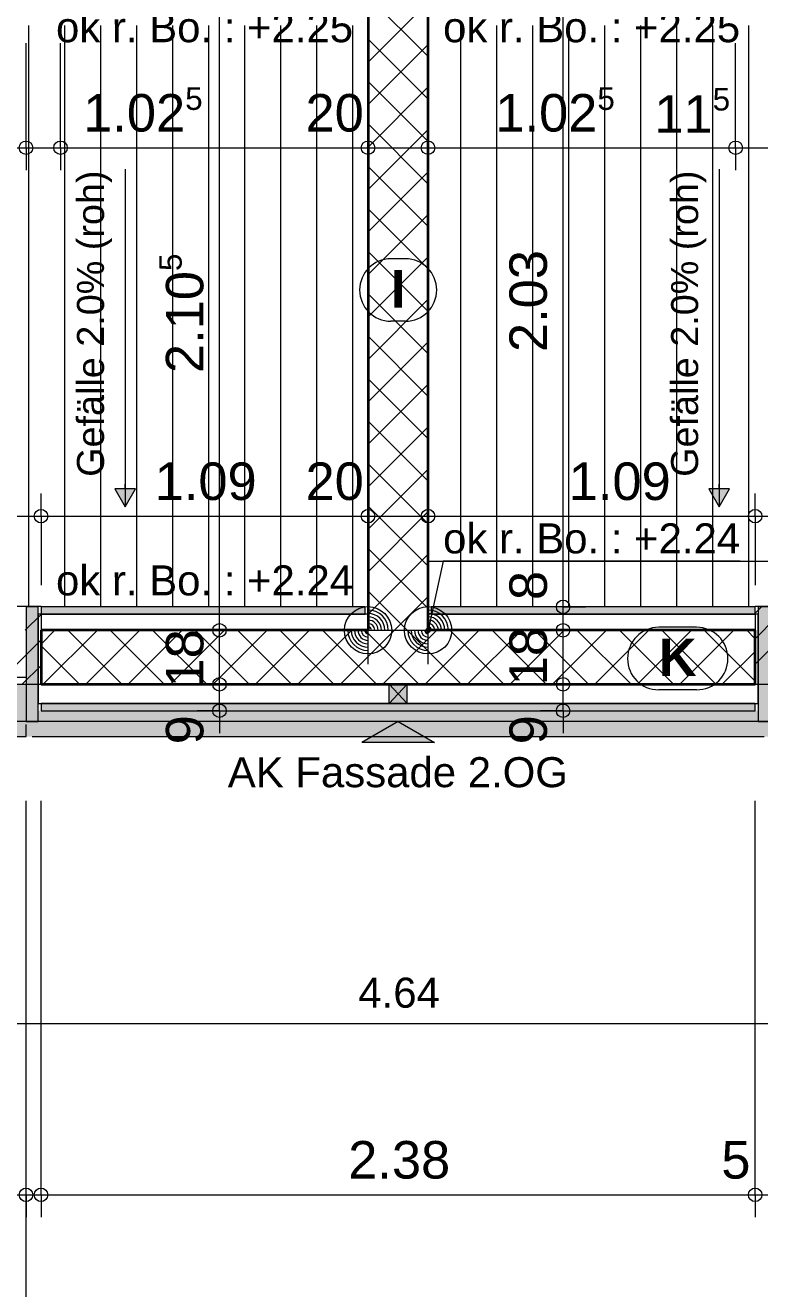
# Model space of a CAD drawing. Header units: metres. Extents: x 0.003 to 0.843, y 0.003 to 0.597.
# Drawn here: x 0.4535 to 0.5025, y 0.0716 to 0.1558 of the extents above; entities that cross this region are included whole.
import ezdxf

# ---------------------------------------------------------------- set-up
doc = ezdxf.new("R2010")
doc.units = ezdxf.units.M
for name, pattern in [('AUSGEZOGEN', [0]), ('PUNKT2', [3.175, 0, -3.175]), ('STRICHLINIE', [19.05, 12.7, -6.35]), ('STRICHPUNKT', [25.4, 12.7, -6.35, 0, -6.35])]:
    doc.linetypes.add(name, pattern=pattern)
for name, color, linetype, lineweight in [('Allgemein', 7, 'AUSGEZOGEN', 18), ('Ausbau Raeume', 7, 'AUSGEZOGEN', 18), ('Beton Ansicht', 7, 'AUSGEZOGEN', 13), ('Beton verdeckt vorne', 7, 'STRICHLINIE', 13), ('Bodenplatte', 7, 'AUSGEZOGEN', 18), ('Decke', 7, 'AUSGEZOGEN', 35), ('Detailmasse', 7, 'AUSGEZOGEN', 13), ('Dichtung', 240, 'AUSGEZOGEN', 13), ('Entwaesserungsb._ Retentionb', 251, 'AUSGEZOGEN', 25), ('Holz Fassadenverkleidung', 7, 'AUSGEZOGEN', 18), ('Holz Unterkonstruktion', 7, 'AUSGEZOGEN', 25), ('Konstruktion oben', 7, 'STRICHLINIE', 13), ('Spengler', 7, 'AUSGEZOGEN', 18), ('Text Koten', 7, 'AUSGEZOGEN', 25), ('Text Werkplan Ausfuehrung', 7, 'AUSGEZOGEN', 25), ('Unterkonstruktion', 7, 'AUSGEZOGEN', 18), ('Wand Beton bewehrt', 7, 'AUSGEZOGEN', 35), ('Werkplan- Ausfuehrungsmasse', 7, 'AUSGEZOGEN', 13)]:
    doc.layers.add(name, color=color, linetype=linetype, lineweight=lineweight)
doc.styles.add('ARIAL', font='ARIAL.TTF')

msp = doc.modelspace()

# ---------------------------------------------------------------- hatches: boundary and pattern name
at = {"layer": 'Allgemein', "linetype": 'AUSGEZOGEN', "lineweight": 13}
for points in [[(0.45436, 0.109417), (0.45436, 0.117057), (0.45356, 0.117057), (0.45356, 0.109417)], [(0.45456, 0.116577), (0.47616, 0.116577), (0.47616, 0.117057), (0.45456, 0.117057)], [(0.48056, 0.116577), (0.50216, 0.116577), (0.50216, 0.117057), (0.48056, 0.117057)], [(0.50236, 0.117057), (0.50236, 0.109417), (0.50316, 0.109417), (0.50316, 0.117057)], [(0.50216, 0.110617), (0.45456, 0.110617), (0.45456, 0.110137), (0.50216, 0.110137)]]:
    msp.add_hatch(color=32, dxfattribs=at).paths.add_polyline_path(points)
at = {"layer": 'Entwaesserungsb._ Retentionb', "linetype": 'AUSGEZOGEN', "lineweight": 13}
for points in [[(0.45947, 0.124919), (0.46016, 0.123719), (0.46085, 0.124919)], [(0.49907, 0.124919), (0.49976, 0.123719), (0.50045, 0.124919)]]:
    msp.add_hatch(color=7, dxfattribs=at).paths.add_polyline_path(points)
at = {"layer": 'Holz Unterkonstruktion', "linetype": 'AUSGEZOGEN', "lineweight": 13}
msp.add_hatch(color=32, dxfattribs=at).paths.add_polyline_path([(0.47776, 0.111897), (0.47776, 0.110617), (0.47896, 0.110617), (0.47896, 0.111897)])
at = {"layer": 'Spengler', "linetype": 'AUSGEZOGEN', "lineweight": 13}
for points in [[(0.39226, 0.111897), (0.39226, 0.108417), (0.45356, 0.108417), (0.45356, 0.111897)], [(0.50236, 0.110137), (0.45436, 0.110137), (0.45436, 0.109417), (0.45356, 0.109417), (0.45356, 0.108417), (0.50316, 0.108417), (0.50316, 0.109417), (0.50236, 0.109417)]]:
    msp.add_hatch(color=254, dxfattribs=at).paths.add_polyline_path(points)
at = {"layer": 'Text Werkplan Ausfuehrung', "linetype": 'AUSGEZOGEN', "lineweight": 13}
for points in [[(0.480502, 0.115543), (0.48025, 0.115598), (0.480213, 0.115529)], [(0.480502, 0.115543), (0.480213, 0.115529), (0.480507, 0.115466)], [(0.480507, 0.115466), (0.480213, 0.115529), (0.480218, 0.115451)], [(0.480507, 0.115466), (0.480218, 0.115451), (0.48047, 0.115397)], [(0.48047, 0.115397), (0.480218, 0.115451), (0.480259, 0.115387)], [(0.480461, 0.115607), (0.480314, 0.115639), (0.48025, 0.115598)], [(0.480461, 0.115607), (0.48025, 0.115598), (0.480502, 0.115543)], [(0.48047, 0.115397), (0.480259, 0.115387), (0.480406, 0.115355)], [(0.480406, 0.115355), (0.480259, 0.115387), (0.480328, 0.115351)], [(0.480314, 0.115639), (0.480461, 0.115607), (0.480392, 0.115644)]]:
    msp.add_hatch(color=7, dxfattribs=at).paths.add_polyline_path(points)
msp.add_hatch(color=7, dxfattribs=at).paths.add_polyline_path([(0.47836, 0.109417), (0.480785, 0.108017), (0.475935, 0.108017)], flags=16)

# ---------------------------------------------------------------- linework, layer by layer
at = {"layer": 'Allgemein', "color": 7, "linetype": 'AUSGEZOGEN', "lineweight": 13}
for p, q in [((0.45436, 0.117057), (0.45356, 0.117057)), ((0.45356, 0.117057), (0.45356, 0.115897)), ((0.45436, 0.116577), (0.45436, 0.117057)), ((0.47616, 0.117057), (0.45456, 0.117057)), ((0.45456, 0.117057), (0.45456, 0.116577)), ((0.47616, 0.116577), (0.47616, 0.117057)), ((0.50216, 0.117057), (0.48056, 0.117057)), ((0.48056, 0.117057), (0.48056, 0.116577)), ((0.50216, 0.116577), (0.50216, 0.117057)), ((0.50236, 0.117057), (0.50236, 0.116577)), ((0.50316, 0.117057), (0.50236, 0.117057)), ((0.45436, 0.115897), (0.45436, 0.116577)), ((0.45456, 0.116577), (0.45476, 0.116577)), ((0.45476, 0.116577), (0.47616, 0.116577)), ((0.48056, 0.116577), (0.50196, 0.116577)), ((0.50196, 0.116577), (0.50216, 0.116577)), ((0.50236, 0.116577), (0.50236, 0.115497)), ((0.45356, 0.115897), (0.45356, 0.109417)), ((0.45436, 0.110617), (0.45436, 0.115897)), ((0.50236, 0.115497), (0.50236, 0.110617)), ((0.45436, 0.109417), (0.45436, 0.110617)), ((0.45476, 0.110617), (0.45456, 0.110617)), ((0.45456, 0.110617), (0.45456, 0.110137)), ((0.50196, 0.110617), (0.45476, 0.110617)), ((0.50216, 0.110617), (0.50196, 0.110617)), ((0.50216, 0.110137), (0.50216, 0.110617)), ((0.50236, 0.110617), (0.50236, 0.109417)), ((0.45356, 0.109417), (0.45436, 0.109417)), ((0.45456, 0.110137), (0.50216, 0.110137)), ((0.50236, 0.109417), (0.50316, 0.109417))]:
    msp.add_line(p, q, dxfattribs=at)
at = {"layer": 'Ausbau Raeume', "color": 254, "linetype": 'AUSGEZOGEN', "lineweight": 18}
for p, q in [((0.453742, 0.148603), (0.453742, 0.155789)), ((0.456142, 0.148603), (0.456142, 0.155789)), ((0.458542, 0.148603), (0.458542, 0.155789)), ((0.460942, 0.148603), (0.460942, 0.155789)), ((0.463342, 0.148603), (0.463342, 0.155789)), ((0.465742, 0.148603), (0.465742, 0.155789)), ((0.468142, 0.148603), (0.468142, 0.155789)), ((0.470542, 0.148603), (0.470542, 0.155789)), ((0.472942, 0.148603), (0.472942, 0.155789)), ((0.475342, 0.148603), (0.475342, 0.155789)), ((0.482542, 0.148603), (0.482542, 0.155789)), ((0.484942, 0.148603), (0.484942, 0.155789)), ((0.487342, 0.148603), (0.487342, 0.155789)), ((0.489742, 0.148603), (0.489742, 0.155789)), ((0.492142, 0.148603), (0.492142, 0.155789)), ((0.494542, 0.148603), (0.494542, 0.155789)), ((0.496942, 0.148603), (0.496942, 0.155789)), ((0.499342, 0.148603), (0.499342, 0.155789)), ((0.501742, 0.148603), (0.501742, 0.155789)), ((0.453742, 0.141403), (0.453742, 0.148589)), ((0.456142, 0.141403), (0.456142, 0.148589)), ((0.458542, 0.141403), (0.458542, 0.148589)), ((0.460942, 0.141403), (0.460942, 0.148589)), ((0.463342, 0.141403), (0.463342, 0.148589)), ((0.465742, 0.141403), (0.465742, 0.148589)), ((0.468142, 0.141403), (0.468142, 0.148589)), ((0.470542, 0.141403), (0.470542, 0.148589)), ((0.472942, 0.141403), (0.472942, 0.148589)), ((0.475342, 0.141403), (0.475342, 0.148589)), ((0.482542, 0.141403), (0.482542, 0.148589)), ((0.484942, 0.141403), (0.484942, 0.148589)), ((0.487342, 0.141403), (0.487342, 0.148589)), ((0.489742, 0.141403), (0.489742, 0.148589)), ((0.492142, 0.141403), (0.492142, 0.148589)), ((0.494542, 0.141403), (0.494542, 0.148589)), ((0.496942, 0.141403), (0.496942, 0.148589)), ((0.499342, 0.141403), (0.499342, 0.148589)), ((0.501742, 0.141403), (0.501742, 0.148589)), ((0.453742, 0.134203), (0.453742, 0.141389)), ((0.456142, 0.134203), (0.456142, 0.141389)), ((0.458542, 0.134203), (0.458542, 0.141389)), ((0.460942, 0.134203), (0.460942, 0.141389)), ((0.463342, 0.134203), (0.463342, 0.141389)), ((0.465742, 0.134203), (0.465742, 0.141389)), ((0.468142, 0.134203), (0.468142, 0.141389)), ((0.470542, 0.134203), (0.470542, 0.141389)), ((0.472942, 0.134203), (0.472942, 0.141389)), ((0.475342, 0.134203), (0.475342, 0.141389)), ((0.482542, 0.134203), (0.482542, 0.141389)), ((0.484942, 0.134203), (0.484942, 0.141389)), ((0.487342, 0.134203), (0.487342, 0.141389)), ((0.489742, 0.134203), (0.489742, 0.141389)), ((0.492142, 0.134203), (0.492142, 0.141389)), ((0.494542, 0.134203), (0.494542, 0.141389)), ((0.496942, 0.134203), (0.496942, 0.141389)), ((0.499342, 0.134203), (0.499342, 0.141389)), ((0.501742, 0.134203), (0.501742, 0.141389)), ((0.453742, 0.127003), (0.453742, 0.134189)), ((0.456142, 0.127003), (0.456142, 0.134189)), ((0.458542, 0.127003), (0.458542, 0.134189)), ((0.460942, 0.127003), (0.460942, 0.134189)), ((0.463342, 0.127003), (0.463342, 0.134189)), ((0.465742, 0.127003), (0.465742, 0.134189)), ((0.468142, 0.127003), (0.468142, 0.134189)), ((0.470542, 0.127003), (0.470542, 0.134189)), ((0.472942, 0.127003), (0.472942, 0.134189)), ((0.475342, 0.127003), (0.475342, 0.134189)), ((0.482542, 0.127003), (0.482542, 0.134189)), ((0.484942, 0.127003), (0.484942, 0.134189)), ((0.487342, 0.127003), (0.487342, 0.134189)), ((0.489742, 0.127003), (0.489742, 0.134189)), ((0.492142, 0.127003), (0.492142, 0.134189)), ((0.494542, 0.127003), (0.494542, 0.134189)), ((0.496942, 0.127003), (0.496942, 0.134189)), ((0.499342, 0.127003), (0.499342, 0.134189)), ((0.501742, 0.127003), (0.501742, 0.134189)), ((0.453742, 0.119803), (0.453742, 0.126989)), ((0.456142, 0.119803), (0.456142, 0.126989)), ((0.458542, 0.119803), (0.458542, 0.126989)), ((0.460942, 0.119803), (0.460942, 0.126989)), ((0.463342, 0.119803), (0.463342, 0.126989)), ((0.465742, 0.119803), (0.465742, 0.126989)), ((0.468142, 0.119803), (0.468142, 0.126989)), ((0.470542, 0.119803), (0.470542, 0.126989)), ((0.472942, 0.119803), (0.472942, 0.126989)), ((0.475342, 0.119803), (0.475342, 0.126989)), ((0.482542, 0.119803), (0.482542, 0.126989)), ((0.484942, 0.119803), (0.484942, 0.126989)), ((0.487342, 0.119803), (0.487342, 0.126989)), ((0.489742, 0.119803), (0.489742, 0.126989)), ((0.492142, 0.119803), (0.492142, 0.126989)), ((0.494542, 0.119803), (0.494542, 0.126989)), ((0.496942, 0.119803), (0.496942, 0.126989)), ((0.499342, 0.119803), (0.499342, 0.126989)), ((0.501742, 0.119803), (0.501742, 0.126989)), ((0.453742, 0.117097), (0.453742, 0.119789)), ((0.456142, 0.117057), (0.456142, 0.119789)), ((0.458542, 0.117057), (0.458542, 0.119789)), ((0.460942, 0.117057), (0.460942, 0.119789)), ((0.463342, 0.117057), (0.463342, 0.119789)), ((0.465742, 0.117057), (0.465742, 0.119789)), ((0.468142, 0.117057), (0.468142, 0.119789)), ((0.470542, 0.117057), (0.470542, 0.119789)), ((0.472942, 0.117057), (0.472942, 0.119789)), ((0.475342, 0.117057), (0.475342, 0.119789)), ((0.482542, 0.117057), (0.482542, 0.119789)), ((0.484942, 0.117057), (0.484942, 0.119789)), ((0.487342, 0.117057), (0.487342, 0.119789)), ((0.489742, 0.117057), (0.489742, 0.119789)), ((0.492142, 0.117057), (0.492142, 0.119789)), ((0.494542, 0.117057), (0.494542, 0.119789)), ((0.496942, 0.117057), (0.496942, 0.119789)), ((0.499342, 0.117057), (0.499342, 0.119789)), ((0.501742, 0.117057), (0.501742, 0.119789))]:
    msp.add_line(p, q, dxfattribs=at)
at = {"layer": 'Beton Ansicht', "color": 7, "linetype": 'AUSGEZOGEN', "lineweight": 13}
for p, q in [((0.39126, 0.117097), (0.45456, 0.117097)), ((0.45456, 0.117097), (0.45456, 0.117057)), ((0.50216, 0.117097), (0.50216, 0.117057)), ((0.50216, 0.117097), (0.56546, 0.117097))]:
    msp.add_line(p, q, dxfattribs=at)
at = {"layer": 'Beton verdeckt vorne', "color": 7, "linetype": 'STRICHLINIE', "lineweight": 13}
for p, q in [((0.45456, 0.117057), (0.45456, 0.115497)), ((0.50216, 0.116577), (0.50216, 0.115497)), ((0.39126, 0.111897), (0.45456, 0.111897)), ((0.50216, 0.111897), (0.56546, 0.111897))]:
    msp.add_line(p, q, dxfattribs=at)
at = {"layer": 'Bodenplatte', "color": 92, "linetype": 'STRICHLINIE', "lineweight": 18}
msp.add_line((0.31916, 0.111897), (0.63756, 0.111897), dxfattribs=at)
at = {"layer": 'Decke', "color": 92, "linetype": 'STRICHPUNKT', "lineweight": 18}
msp.add_line((0.31916, 0.111897), (0.63756, 0.111897), dxfattribs=at)
at = {"layer": 'Detailmasse', "color": 240, "linetype": 'AUSGEZOGEN', "lineweight": 13}
msp.add_line((0.43196, 0.089297), (0.52476, 0.089297), dxfattribs=at)
at = {"layer": 'Dichtung', "color": 21, "linetype": 'AUSGEZOGEN', "lineweight": 13, "true_color": 0xffa8a8}
for p, q in [((0.50216, 0.116634), (0.502623, 0.117097)), ((0.453511, 0.115503), (0.45456, 0.116551)), ((0.50216, 0.114937), (0.50357, 0.116347)), ((0.502302, 0.113381), (0.504419, 0.115498)), ((0.452238, 0.112533), (0.454356, 0.11465)), ((0.45436, 0.114654), (0.45456, 0.114854)), ((0.4533, 0.111897), (0.45456, 0.113157)), ((0.50216, 0.11324), (0.502297, 0.113377))]:
    msp.add_line(p, q, dxfattribs=at)
at = {"layer": 'Entwaesserungsb._ Retentionb', "color": 7, "linetype": 'AUSGEZOGEN', "lineweight": 13}
for p, q in [((0.46016, 0.146209), (0.46016, 0.123719)), ((0.49976, 0.146209), (0.49976, 0.123719)), ((0.46085, 0.124919), (0.45947, 0.124919)), ((0.45947, 0.124919), (0.46016, 0.123719)), ((0.46016, 0.124919), (0.46016, 0.125219)), ((0.46016, 0.123719), (0.46085, 0.124919)), ((0.50045, 0.124919), (0.49907, 0.124919)), ((0.49907, 0.124919), (0.49976, 0.123719)), ((0.49976, 0.124919), (0.49976, 0.125219)), ((0.49976, 0.123719), (0.50045, 0.124919)), ((0.46016, 0.123719), (0.46016, 0.123719)), ((0.46016, 0.123719), (0.46016, 0.123719)), ((0.46016, 0.123719), (0.46016, 0.123719)), ((0.49976, 0.123719), (0.49976, 0.123719)), ((0.49976, 0.123719), (0.49976, 0.123719)), ((0.49976, 0.123719), (0.49976, 0.123719))]:
    msp.add_line(p, q, dxfattribs=at)
at = {"layer": 'Entwaesserungsb._ Retentionb', "color": 7, "linetype": 'PUNKT2', "lineweight": 13}
for p, q in [((0.32436, 0.120097), (0.47636, 0.120097)), ((0.48036, 0.120097), (0.63236, 0.120097))]:
    msp.add_line(p, q, dxfattribs=at)
at = {"layer": 'Holz Fassadenverkleidung', "color": 7, "linetype": 'PUNKT2', "lineweight": 13}
msp.add_line((0.64004, 0.109417), (0.31668, 0.109417), dxfattribs=at)
at = {"layer": 'Holz Unterkonstruktion', "color": 7, "linetype": 'AUSGEZOGEN', "lineweight": 13}
for p, q in [((0.47776, 0.110617), (0.47776, 0.111897)), ((0.47776, 0.111897), (0.47896, 0.111897)), ((0.47896, 0.111897), (0.47776, 0.110617)), ((0.47776, 0.111897), (0.47896, 0.110617)), ((0.47896, 0.110617), (0.47896, 0.111897)), ((0.47776, 0.110617), (0.47896, 0.110617))]:
    msp.add_line(p, q, dxfattribs=at)
at = {"layer": 'Konstruktion oben', "color": 7, "linetype": 'STRICHPUNKT', "lineweight": 18}
for p, q in [((0.39226, 0.112377), (0.45356, 0.112377)), ((0.64004, 0.109417), (0.31668, 0.109417))]:
    msp.add_line(p, q, dxfattribs=at)
at = {"layer": 'Spengler', "color": 7, "linetype": 'AUSGEZOGEN', "lineweight": 13}
for p, q in [((0.39226, 0.111897), (0.45356, 0.111897)), ((0.45356, 0.108417), (0.45356, 0.109217)), ((0.39226, 0.108417), (0.45356, 0.108417)), ((0.45396, 0.108417), (0.50276, 0.108417))]:
    msp.add_line(p, q, dxfattribs=at)
at = {"layer": 'Text Koten', "color": 240, "linetype": 'AUSGEZOGEN', "lineweight": 13}
for p, q in [((0.47636, 0.113247), (0.47636, 0.117747)), ((0.47636, 0.113922), (0.47636, 0.117072)), ((0.48036, 0.113247), (0.48036, 0.117747)), ((0.48036, 0.113922), (0.48036, 0.117072)), ((0.47411, 0.115497), (0.47861, 0.115497)), ((0.474787, 0.115497), (0.477935, 0.115497)), ((0.47811, 0.115497), (0.48261, 0.115497)), ((0.478787, 0.115497), (0.481935, 0.115497))]:
    msp.add_line(p, q, dxfattribs=at)
for centre in [(0.47636, 0.115497), (0.48036, 0.115497)]:
    msp.add_circle(centre, 0.001575, dxfattribs=at)
for centre, radius, start, end in [((0.47636, 0.115497), 0.00135, 0, 90), ((0.47636, 0.115497), 0.001125, 0, 90), ((0.47636, 0.115497), 0.0009, 0, 90), ((0.47636, 0.115497), 0.000675, 0, 90), ((0.48036, 0.115497), 0.00135, 0, 90), ((0.48036, 0.115497), 0.001125, 0, 90), ((0.48036, 0.115497), 0.0009, 0, 90), ((0.48036, 0.115497), 0.000675, 0, 90), ((0.47636, 0.115497), 0.00135, 180, 270), ((0.47636, 0.115497), 0.001125, 180, 270), ((0.47636, 0.115497), 0.0009, 180, 270), ((0.47636, 0.115497), 0.000675, 180, 270), ((0.47636, 0.115497), 0.00045, 180, 270), ((0.47636, 0.115497), 0.000225, 180, 270), ((0.47636, 0.115497), 0.00045, 0, 90), ((0.47636, 0.115497), 0.000225, 0, 90), ((0.48036, 0.115497), 0.00135, 180, 270), ((0.48036, 0.115497), 0.001125, 180, 270), ((0.48036, 0.115497), 0.0009, 180, 270), ((0.48036, 0.115497), 0.000675, 180, 270), ((0.48036, 0.115497), 0.00045, 180, 270), ((0.48036, 0.115497), 0.000225, 180, 270), ((0.48036, 0.115497), 0.00045, 0, 90), ((0.48036, 0.115497), 0.000225, 0, 90)]:
    msp.add_arc(centre, radius, start, end, dxfattribs=at)
at = {"layer": 'Text Werkplan Ausfuehrung', "color": 92, "linetype": 'AUSGEZOGEN', "lineweight": 13}
for p, q in [((0.478851, 0.140247), (0.477881, 0.140247)), ((0.478851, 0.136081), (0.477881, 0.136081)), ((0.498261, 0.115697), (0.495739, 0.115697)), ((0.498261, 0.111531), (0.495739, 0.111531))]:
    msp.add_line(p, q, dxfattribs=at)
at = {"layer": 'Text Werkplan Ausfuehrung', "color": 7, "linetype": 'AUSGEZOGEN', "lineweight": 13}
for p, q in [((0.48136, 0.120097), (0.48036, 0.115497)), ((0.50116, 0.120097), (0.48136, 0.120097)), ((0.480213, 0.115529), (0.480213, 0.115529)), ((0.480328, 0.115351), (0.480328, 0.115351)), ((0.480392, 0.115644), (0.480392, 0.115644)), ((0.480507, 0.115466), (0.480507, 0.115466)), ((0.47836, 0.109417), (0.475935, 0.108017)), ((0.47836, 0.109417), (0.480785, 0.108017)), ((0.480785, 0.108017), (0.475935, 0.108017))]:
    msp.add_line(p, q, dxfattribs=at)
msp.add_circle((0.48036, 0.115497), 0.00015, dxfattribs=at)
at = {"layer": 'Text Werkplan Ausfuehrung', "color": 92, "linetype": 'AUSGEZOGEN', "lineweight": 13}
for centre, start, end in [((0.477881, 0.138164), 90, 270), ((0.478851, 0.138164), 270, 90), ((0.495739, 0.113614), 90, 270), ((0.498261, 0.113614), 270, 90)]:
    msp.add_arc(centre, 0.002083, start, end, dxfattribs=at)
at = {"layer": 'Unterkonstruktion', "color": 7, "linetype": 'AUSGEZOGEN', "lineweight": 13}
for p, q in [((0.45456, 0.116577), (0.45436, 0.116577)), ((0.45436, 0.116577), (0.45436, 0.115897)), ((0.45476, 0.116577), (0.45456, 0.116577)), ((0.47616, 0.116577), (0.45476, 0.116577)), ((0.47636, 0.116577), (0.47616, 0.116577)), ((0.47636, 0.115977), (0.47636, 0.116577)), ((0.48056, 0.116577), (0.48036, 0.116577)), ((0.48036, 0.116577), (0.48036, 0.115977)), ((0.50196, 0.116577), (0.48056, 0.116577)), ((0.50216, 0.116577), (0.50196, 0.116577)), ((0.50236, 0.116577), (0.50216, 0.116577)), ((0.50236, 0.115497), (0.50236, 0.116577)), ((0.45436, 0.115897), (0.45436, 0.110617)), ((0.45456, 0.111897), (0.45456, 0.115497)), ((0.45456, 0.115497), (0.45476, 0.115497)), ((0.45476, 0.115497), (0.47636, 0.115497)), ((0.47636, 0.115497), (0.47636, 0.115977)), ((0.48036, 0.115977), (0.48036, 0.115497)), ((0.48036, 0.115497), (0.50196, 0.115497)), ((0.50196, 0.115497), (0.50216, 0.115497)), ((0.50216, 0.115497), (0.50216, 0.111897)), ((0.50236, 0.110617), (0.50236, 0.115497)), ((0.45476, 0.111897), (0.45456, 0.111897)), ((0.50196, 0.111897), (0.45476, 0.111897)), ((0.50216, 0.111897), (0.50196, 0.111897)), ((0.45436, 0.110617), (0.45456, 0.110617)), ((0.45456, 0.110617), (0.45476, 0.110617)), ((0.45476, 0.110617), (0.50196, 0.110617)), ((0.50196, 0.110617), (0.50216, 0.110617)), ((0.50216, 0.110617), (0.50236, 0.110617))]:
    msp.add_line(p, q, dxfattribs=at)
at = {"layer": 'Wand Beton bewehrt', "color": 7, "linetype": 'AUSGEZOGEN', "lineweight": 13}
for p, q in [((0.47636, 0.157708), (0.48036, 0.153708)), ((0.47636, 0.153342), (0.48036, 0.157342)), ((0.47636, 0.154879), (0.48036, 0.150879)), ((0.47636, 0.150514), (0.48036, 0.154514)), ((0.47636, 0.152051), (0.48036, 0.148051)), ((0.47636, 0.147685), (0.48036, 0.151685)), ((0.47636, 0.149223), (0.48036, 0.145223)), ((0.47636, 0.144857), (0.48036, 0.148857)), ((0.47636, 0.146394), (0.48036, 0.142394)), ((0.47636, 0.142028), (0.48036, 0.146028)), ((0.47636, 0.143566), (0.48036, 0.139566)), ((0.47636, 0.1392), (0.48036, 0.1432)), ((0.47636, 0.140737), (0.48036, 0.136737)), ((0.47636, 0.136372), (0.48036, 0.140372)), ((0.47636, 0.137909), (0.48036, 0.133909)), ((0.47636, 0.133543), (0.48036, 0.137543)), ((0.47636, 0.13508), (0.48036, 0.13108)), ((0.47636, 0.130715), (0.48036, 0.134715)), ((0.47636, 0.132252), (0.48036, 0.128252)), ((0.47636, 0.127886), (0.48036, 0.131886)), ((0.47636, 0.129424), (0.48036, 0.125424)), ((0.47636, 0.125058), (0.48036, 0.129058)), ((0.47636, 0.126595), (0.48036, 0.122595)), ((0.47636, 0.122229), (0.48036, 0.126229)), ((0.47636, 0.123767), (0.48036, 0.119767)), ((0.47636, 0.119401), (0.48036, 0.123401)), ((0.47636, 0.120938), (0.48036, 0.116938)), ((0.47636, 0.116573), (0.48036, 0.120573)), ((0.47636, 0.11811), (0.478973, 0.115497)), ((0.478113, 0.115497), (0.48036, 0.117744)), ((0.45456, 0.114572), (0.455486, 0.115497)), ((0.454714, 0.111897), (0.458314, 0.115497)), ((0.459945, 0.111897), (0.456345, 0.115497)), ((0.457543, 0.111897), (0.461143, 0.115497)), ((0.462774, 0.111897), (0.459174, 0.115497)), ((0.460371, 0.111897), (0.463971, 0.115497)), ((0.465602, 0.111897), (0.462002, 0.115497)), ((0.463199, 0.111897), (0.466799, 0.115497)), ((0.46843, 0.111897), (0.46483, 0.115497)), ((0.466028, 0.111897), (0.469628, 0.115497)), ((0.471259, 0.111897), (0.467659, 0.115497)), ((0.468856, 0.111897), (0.472456, 0.115497)), ((0.474087, 0.111897), (0.470487, 0.115497)), ((0.471685, 0.111897), (0.475285, 0.115497)), ((0.476916, 0.111897), (0.473316, 0.115497)), ((0.474513, 0.111897), (0.478113, 0.115497)), ((0.479744, 0.111897), (0.476144, 0.115497)), ((0.477342, 0.111897), (0.480942, 0.115497)), ((0.482573, 0.111897), (0.478973, 0.115497)), ((0.48017, 0.111897), (0.48377, 0.115497)), ((0.485401, 0.111897), (0.481801, 0.115497)), ((0.482998, 0.111897), (0.486598, 0.115497)), ((0.488229, 0.111897), (0.484629, 0.115497)), ((0.485827, 0.111897), (0.489427, 0.115497)), ((0.491058, 0.111897), (0.487458, 0.115497)), ((0.488655, 0.111897), (0.492255, 0.115497)), ((0.493886, 0.111897), (0.490286, 0.115497)), ((0.491484, 0.111897), (0.495084, 0.115497)), ((0.496715, 0.111897), (0.493115, 0.115497)), ((0.494312, 0.111897), (0.497912, 0.115497)), ((0.499543, 0.111897), (0.495943, 0.115497)), ((0.497141, 0.111897), (0.500741, 0.115497)), ((0.50216, 0.112109), (0.498771, 0.115497)), ((0.50216, 0.114937), (0.5016, 0.115497)), ((0.457117, 0.111897), (0.45456, 0.114454)), ((0.499969, 0.111897), (0.50216, 0.114088))]:
    msp.add_line(p, q, dxfattribs=at)
at = {"layer": 'Wand Beton bewehrt', "color": 7, "linetype": 'AUSGEZOGEN', "lineweight": 35}
for p, q in [((0.47636, 0.157637), (0.47636, 0.116577)), ((0.48036, 0.117057), (0.48036, 0.157637)), ((0.48036, 0.116577), (0.48036, 0.117057)), ((0.47636, 0.116577), (0.47636, 0.115977)), ((0.48036, 0.115977), (0.48036, 0.116577)), ((0.45476, 0.115497), (0.45456, 0.115497)), ((0.45456, 0.115497), (0.45456, 0.111897)), ((0.47636, 0.115497), (0.45476, 0.115497)), ((0.47636, 0.115977), (0.47636, 0.115497)), ((0.48036, 0.115497), (0.48036, 0.115977)), ((0.50196, 0.115497), (0.48036, 0.115497)), ((0.50216, 0.115497), (0.50196, 0.115497)), ((0.50216, 0.111897), (0.50216, 0.115497)), ((0.45456, 0.111897), (0.45476, 0.111897)), ((0.45476, 0.111897), (0.50196, 0.111897)), ((0.50196, 0.111897), (0.50216, 0.111897))]:
    msp.add_line(p, q, dxfattribs=at)
at = {"layer": 'Werkplan- Ausfuehrungsmasse', "color": 7, "linetype": 'AUSGEZOGEN', "lineweight": 13}
for p, q in [((0.46646, 0.115497), (0.46646, 0.157637)), ((0.48936, 0.117057), (0.48936, 0.157637)), ((0.45356, 0.147637), (0.45356, 0.149137)), ((0.45586, 0.147637), (0.45586, 0.149137)), ((0.47636, 0.147637), (0.47636, 0.149137)), ((0.48036, 0.147637), (0.48036, 0.149137)), ((0.50086, 0.147637), (0.50086, 0.149137)), ((0.39226, 0.147637), (0.45356, 0.147637)), ((0.45356, 0.147637), (0.45356, 0.146137)), ((0.45356, 0.147637), (0.45586, 0.147637)), ((0.45586, 0.147637), (0.45586, 0.146137)), ((0.45586, 0.147637), (0.47636, 0.147637)), ((0.47636, 0.147637), (0.47636, 0.146137)), ((0.47636, 0.147637), (0.48036, 0.147637)), ((0.48036, 0.147637), (0.48036, 0.146137)), ((0.48036, 0.147637), (0.50086, 0.147637)), ((0.50086, 0.147637), (0.50086, 0.146137)), ((0.50086, 0.147637), (0.50316, 0.147637)), ((0.45456, 0.123097), (0.45456, 0.124597)), ((0.47636, 0.123097), (0.47636, 0.124597)), ((0.48036, 0.123097), (0.48036, 0.124597)), ((0.50216, 0.123097), (0.50216, 0.124597)), ((0.39126, 0.123097), (0.45456, 0.123097)), ((0.45456, 0.123097), (0.45456, 0.121597)), ((0.45456, 0.123097), (0.47636, 0.123097)), ((0.47636, 0.123097), (0.47636, 0.121597)), ((0.47636, 0.123097), (0.47636, 0.123097)), ((0.47636, 0.123097), (0.48036, 0.123097)), ((0.48036, 0.123097), (0.48036, 0.121597)), ((0.48036, 0.123097), (0.48036, 0.123097)), ((0.48036, 0.123097), (0.50216, 0.123097)), ((0.50216, 0.123097), (0.50216, 0.121597)), ((0.50216, 0.123097), (0.56546, 0.123097)), ((0.48936, 0.117057), (0.48786, 0.117057)), ((0.48936, 0.117057), (0.49086, 0.117057)), ((0.48936, 0.117057), (0.48936, 0.117057)), ((0.48936, 0.115497), (0.48936, 0.117057)), ((0.46646, 0.115497), (0.46496, 0.115497)), ((0.46646, 0.115497), (0.46796, 0.115497)), ((0.46646, 0.115497), (0.46646, 0.115497)), ((0.46646, 0.111897), (0.46646, 0.115497)), ((0.48936, 0.115497), (0.48786, 0.115497)), ((0.48936, 0.115497), (0.49086, 0.115497)), ((0.48936, 0.115497), (0.48936, 0.115497)), ((0.48936, 0.111897), (0.48936, 0.115497)), ((0.46646, 0.111897), (0.46496, 0.111897)), ((0.46646, 0.111897), (0.46796, 0.111897)), ((0.46646, 0.111897), (0.46646, 0.111897)), ((0.46646, 0.110137), (0.46646, 0.111897)), ((0.48936, 0.111897), (0.48786, 0.111897)), ((0.48936, 0.111897), (0.49086, 0.111897)), ((0.48936, 0.111897), (0.48936, 0.111897)), ((0.48936, 0.110137), (0.48936, 0.111897)), ((0.46646, 0.110137), (0.46496, 0.110137)), ((0.46646, 0.110137), (0.46796, 0.110137)), ((0.46646, 0.110137), (0.46646, 0.110137)), ((0.46646, 0.110137), (0.46646, 0.108637)), ((0.48936, 0.110137), (0.48786, 0.110137)), ((0.48936, 0.110137), (0.49086, 0.110137)), ((0.48936, 0.110137), (0.48936, 0.110137)), ((0.48936, 0.110137), (0.48936, 0.108637)), ((0.45356, 0.077897), (0.45356, 0.079397)), ((0.45456, 0.077897), (0.45456, 0.079397)), ((0.50216, 0.077897), (0.50216, 0.079397)), ((0.39226, 0.077897), (0.45356, 0.077897)), ((0.45356, 0.077897), (0.45356, 0.076397)), ((0.45356, 0.077897), (0.45456, 0.077897)), ((0.45456, 0.077897), (0.45456, 0.076397)), ((0.45456, 0.077897), (0.50216, 0.077897)), ((0.50216, 0.077897), (0.50216, 0.076397)), ((0.50216, 0.077897), (0.50316, 0.077897))]:
    msp.add_line(p, q, dxfattribs=at)
for points in [[(0.45356, 0.147637), (0.45356, 0.148262), (0.45356, 0.148262), (0.45356, 0.148262), (0.45356, 0.148262), (0.45356, 0.148262), (0.45356, 0.148262), (0.45356, 0.148262), (0.45356, 0.148262), (0.45356, 0.148262), (0.45356, 0.148262), (0.45356, 0.148262), (0.45356, 0.148262), (0.45356, 0.148262), (0.45356, 0.148262), (0.45356, 0.148262), (0.45356, 0.148262), (0.45356, 0.148348), (0.45356, 0.148348), (0.45356, 0.148359), (0.45356, 0.148359), (0.45356, 0.148378), (0.45356, 0.148378), (0.45356, 0.148385), (0.45356, 0.148385), (0.45356, 0.148409), (0.45356, 0.148409), (0.45356, 0.154597)], [(0.45586, 0.147637), (0.45586, 0.148262), (0.45586, 0.148262), (0.45586, 0.148262), (0.45586, 0.148262), (0.45586, 0.148262), (0.45586, 0.148262), (0.45586, 0.148262), (0.45586, 0.148262), (0.45586, 0.148262), (0.45586, 0.148262), (0.45586, 0.148262), (0.45586, 0.148262), (0.45586, 0.148262), (0.45586, 0.148262), (0.45586, 0.148262), (0.45586, 0.148262), (0.45586, 0.148349), (0.45586, 0.148349), (0.45586, 0.148361), (0.45586, 0.148361), (0.45586, 0.14838), (0.45586, 0.14838), (0.45586, 0.148387), (0.45586, 0.148387), (0.45586, 0.148411), (0.45586, 0.148411), (0.45586, 0.154597)], [(0.47636, 0.147637), (0.47636, 0.148262), (0.47636, 0.148262), (0.47636, 0.148262), (0.47636, 0.148262), (0.47636, 0.148262), (0.47636, 0.148262), (0.47636, 0.148262), (0.47636, 0.148262), (0.47636, 0.148262), (0.47636, 0.148262), (0.47636, 0.148262), (0.47636, 0.148262), (0.47636, 0.148262), (0.47636, 0.148262), (0.47636, 0.148362), (0.47636, 0.148362), (0.47636, 0.148375), (0.47636, 0.148375), (0.47636, 0.148397), (0.47636, 0.148397), (0.47636, 0.148405), (0.47636, 0.148405), (0.47636, 0.154597)], [(0.48036, 0.147637), (0.48036, 0.148262), (0.48036, 0.148262), (0.48036, 0.148262), (0.48036, 0.148262), (0.48036, 0.148262), (0.48036, 0.148262), (0.48036, 0.148262), (0.48036, 0.148262), (0.48036, 0.148262), (0.48036, 0.148262), (0.48036, 0.148262), (0.48036, 0.148262), (0.48036, 0.148262), (0.48036, 0.148262), (0.48036, 0.148364), (0.48036, 0.148364), (0.48036, 0.148378), (0.48036, 0.148378), (0.48036, 0.1484), (0.48036, 0.1484), (0.48036, 0.148409), (0.48036, 0.148409), (0.48036, 0.154597)], [(0.50086, 0.147637), (0.50086, 0.148262), (0.50086, 0.148262), (0.50086, 0.148262), (0.50086, 0.148262), (0.50086, 0.148262), (0.50086, 0.148262), (0.50086, 0.148262), (0.50086, 0.148262), (0.50086, 0.148262), (0.50086, 0.148262), (0.50086, 0.148262), (0.50086, 0.148262), (0.50086, 0.148262), (0.50086, 0.148262), (0.50086, 0.148377), (0.50086, 0.148377), (0.50086, 0.148392), (0.50086, 0.148392), (0.50086, 0.154597)], [(0.45456, 0.123097), (0.45456, 0.121772), (0.45456, 0.121772), (0.45456, 0.121284), (0.45456, 0.121284), (0.45456, 0.118497)], [(0.50216, 0.123097), (0.50216, 0.121076), (0.50216, 0.121076), (0.50216, 0.120425), (0.50216, 0.120425), (0.50216, 0.118497)], [(0.45356, 0.077897), (0.45356, 0.078542), (0.45356, 0.078542), (0.45356, 0.078559), (0.45356, 0.078559), (0.45356, 0.078588), (0.45356, 0.078588), (0.45356, 0.078591), (0.45356, 0.078591), (0.45356, 0.0786), (0.45356, 0.0786), (0.45356, 0.078607), (0.45356, 0.078607), (0.45356, 0.078672), (0.45356, 0.078672), (0.45356, 0.078672), (0.45356, 0.078672), (0.45356, 0.078672), (0.45356, 0.078672), (0.45356, 0.104137)], [(0.45456, 0.077897), (0.45456, 0.078541), (0.45456, 0.078541), (0.45456, 0.078559), (0.45456, 0.078559), (0.45456, 0.078587), (0.45456, 0.078587), (0.45456, 0.078591), (0.45456, 0.078591), (0.45456, 0.078599), (0.45456, 0.078599), (0.45456, 0.078606), (0.45456, 0.078606), (0.45456, 0.078672), (0.45456, 0.078672), (0.45456, 0.078672), (0.45456, 0.078672), (0.45456, 0.078672), (0.45456, 0.078672), (0.45456, 0.104137)], [(0.50216, 0.077897), (0.50216, 0.078558), (0.50216, 0.078558), (0.50216, 0.078563), (0.50216, 0.078563), (0.50216, 0.078575), (0.50216, 0.078575), (0.50216, 0.078584), (0.50216, 0.078584), (0.50216, 0.078672), (0.50216, 0.078672), (0.50216, 0.078672), (0.50216, 0.078672), (0.50216, 0.078672), (0.50216, 0.078672), (0.50216, 0.104137)], [(0.45356, 0.057897), (0.45356, 0.058547), (0.45356, 0.058547), (0.45356, 0.058672), (0.45356, 0.058672), (0.45356, 0.058672), (0.45356, 0.058672), (0.45356, 0.058672), (0.45356, 0.058672), (0.45356, 0.090137)]]:
    msp.add_lwpolyline(points, dxfattribs=at)
for centre in [(0.45356, 0.147637), (0.45586, 0.147637), (0.47636, 0.147637), (0.48036, 0.147637), (0.50086, 0.147637), (0.45456, 0.123097), (0.47636, 0.123097), (0.48036, 0.123097), (0.50216, 0.123097), (0.48936, 0.117057), (0.46646, 0.115497), (0.48936, 0.115497), (0.46646, 0.111897), (0.48936, 0.111897), (0.46646, 0.110137), (0.48936, 0.110137), (0.45356, 0.077897), (0.45456, 0.077897), (0.50216, 0.077897)]:
    msp.add_circle(centre, 0.00045, dxfattribs=at)

# ---------------------------------------------------------------- texts
at = {"layer": 'Detailmasse', "color": 240, "linetype": 'AUSGEZOGEN', "lineweight": 13, "insert": (0.475709, 0.090331), "char_height": 0.002, "width": 0.001, "attachment_point": 7, "style": 'ARIAL'}
msp.add_mtext('4.64', dxfattribs=at)
at = {"layer": 'Entwaesserungsb._ Retentionb', "color": 7, "linetype": 'AUSGEZOGEN', "lineweight": 13, "char_height": 0.0018, "width": 0.0009, "attachment_point": 7, "rotation": 90, "style": 'ARIAL'}
for insert in [(0.4593, 0.125719), (0.4989, 0.125719)]:
    msp.add_mtext('Gefälle\\~2.0%\\~(roh)', dxfattribs=dict(at, insert=insert))
at = {"layer": 'Text Koten', "color": 7, "linetype": 'AUSGEZOGEN', "lineweight": 13, "char_height": 0.002, "width": 0.001, "attachment_point": 7, "style": 'ARIAL'}
for s, insert in [('ok\\~r.\\~Bo.\\~:\\~+2.25', (0.45556, 0.154637)), ('ok\\~r.\\~Bo.\\~:\\~+2.25', (0.48136, 0.154637)), ('ok\\~r.\\~Bo.\\~:\\~+2.24', (0.48136, 0.120591)), ('ok\\~r.\\~Bo.\\~:\\~+2.24', (0.45556, 0.117791))]:
    msp.add_mtext(s, dxfattribs=dict(at, insert=insert))
at = {"layer": 'Text Werkplan Ausfuehrung', "color": 92, "linetype": 'AUSGEZOGEN', "lineweight": 13, "char_height": 0.0025, "width": 0.00125, "attachment_point": 7, "style": 'ARIAL'}
for s, insert in [('\\fArial|i0|b1|c0|p0;I', (0.477881, 0.136997)), ('\\fArial|i0|b1|c0|p0;K', (0.495739, 0.112447))]:
    msp.add_mtext(s, dxfattribs=dict(at, insert=insert))
at = {"layer": 'Text Werkplan Ausfuehrung', "color": 7, "linetype": 'AUSGEZOGEN', "lineweight": 13, "insert": (0.46701, 0.105017), "char_height": 0.002, "width": 0.001, "attachment_point": 7, "style": 'ARIAL'}
msp.add_mtext('AK\\~Fassade\\~2.OG', dxfattribs=at)
at = {"layer": 'Werkplan- Ausfuehrungsmasse', "color": 7, "linetype": 'AUSGEZOGEN', "lineweight": 13, "attachment_point": 7, "style": 'ARIAL'}
for s, insert, char_height, width in [('5', (0.464168, 0.150138), 0.0015, 0.00075), ('5', (0.491644, 0.150138), 0.0015, 0.00075), ('5', (0.499328, 0.150096), 0.0015, 0.00075), ('1.02', (0.457371, 0.14868), 0.0025, 0.00125), ('20', (0.472192, 0.14868), 0.0025, 0.00125), ('1.02', (0.484846, 0.14868), 0.0025, 0.00125), ('11', (0.495444, 0.148637), 0.0025, 0.00125), ('1.09', (0.462138, 0.12414), 0.0025, 0.00125), ('20', (0.472192, 0.12414), 0.0025, 0.00125), ('1.09', (0.489738, 0.12414), 0.0025, 0.00125), ('2.38', (0.475038, 0.078942), 0.0025, 0.00125), ('5', (0.499907, 0.07894), 0.0025, 0.00125)]:
    msp.add_mtext(s, dxfattribs=dict(at, insert=insert, char_height=char_height, width=width))
at = {"layer": 'Werkplan- Ausfuehrungsmasse', "color": 7, "linetype": 'AUSGEZOGEN', "lineweight": 13, "attachment_point": 7, "rotation": 90, "style": 'ARIAL'}
for s, insert, char_height, width in [('2.03', (0.488316, 0.134028), 0.0025, 0.00125), ('5', (0.463959, 0.139425), 0.0015, 0.00075), ('2.10', (0.465417, 0.132628), 0.0025, 0.00125), ('8', (0.488317, 0.117507), 0.0025, 0.00125), ('18', (0.465417, 0.111684), 0.0025, 0.00125), ('18', (0.488317, 0.111832), 0.0025, 0.00125), ('9', (0.465417, 0.107898), 0.0025, 0.00125), ('9', (0.488317, 0.107898), 0.0025, 0.00125)]:
    msp.add_mtext(s, dxfattribs=dict(at, insert=insert, char_height=char_height, width=width))

doc.saveas('drawing.dxf')
